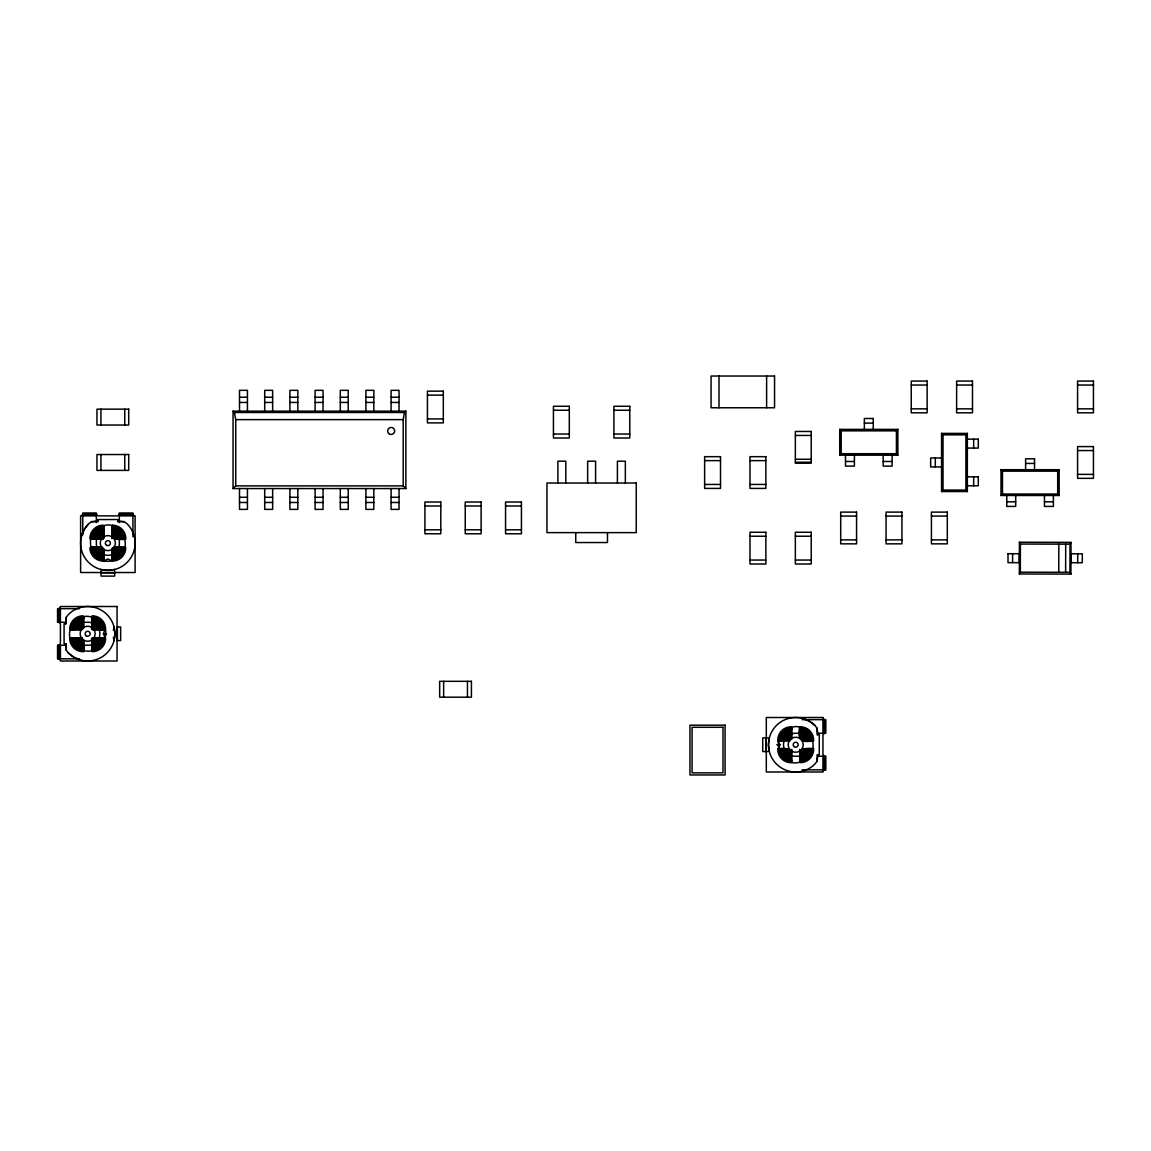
<?xml version="1.0" encoding="UTF-8"?>
<svg xmlns="http://www.w3.org/2000/svg" width="1151" height="1151" viewBox="0 0 1151 1151"><rect width="100%" height="100%" fill="white"/><g stroke="black" fill="none" stroke-linecap="round" stroke-linejoin="round"><path stroke-width="1.5" d="M1012.607 562.638L1012.621 553.717M1077.696 562.724L1077.71 553.789M1019.34 573.975L1019.426 542.236L1071.005 542.38L1070.919 574.119L1019.34 573.975L1020.333 572.191L1020.405 544.035L1019.426 542.236M1058.747 572.292L1058.834 544.135M1065.625 572.306L1065.697 544.15M1070.919 574.119L1069.941 572.32L1070.013 544.164L1071.005 542.38M72.024 627.655L71.938 629.813M72.312 629.18L72.412 627.698A10.676 10.676 0 0 1 81.606 618.504M72.901 627.77L72.959 629.813M90.67 538.179L90.641 539.186M92.224 537.013L92.123 539.186M92.684 538.553L92.785 537.085M93.145 538.567L93.231 537.157A10.186 10.186 0 0 1 101.863 528.367L103.907 528.28M96.526 538.682L96.598 537.589A6.661 6.661 0 0 1 102.324 531.863L103.907 531.791M93.648 648.517A10.186 10.186 0 0 0 102.425 639.74L102.238 637.697M102.425 639.74L102.511 637.697M102.741 639.783L102.827 638.33M103.302 639.855L103.389 637.697M122.553 547.675L122.337 549.085A9.827 9.827 0 0 1 113.791 557.53L112.395 557.616M122.697 547.689L122.61 549.113A10.186 10.186 0 0 1 113.848 557.875L111.791 557.976L113.877 558.192A10.503 10.503 0 0 0 122.927 549.156L123.2 547.703M122.754 549.128L122.855 547.07M123.488 549.228L123.589 547.07M780.061 738.64L780.162 740.798M780.162 740.165L780.263 738.669A10.863 10.863 0 0 1 789.615 729.302L791.759 729.216M780.853 740.179L780.939 738.755A10.33 10.33 0 0 1 789.687 729.835L791.14 729.748M810.103 750.682L810.189 749.287M810.606 750.754L810.707 749.315M811.858 749.344L811.757 750.898A11.496 11.496 0 0 1 801.859 760.797L799.643 760.897M769.386 737.69L768.451 744.74L769.386 751.79M113.373 630.23L113.978 626.705L114.913 633.755L113.978 640.805L113.373 637.28M405.871 488.556L403.195 485.88L403.195 419.626L404.533 412.504L405.871 411.166L405.871 488.556L233.063 488.556L233.063 411.166L405.871 411.166M103.734 561.055L107.849 558.897L111.978 561.055M81.534 536.078L84.253 529.503L88.584 523.863L91.404 521.691L97.864 521.691L97.864 519.547L117.848 519.547L117.848 521.691L124.294 521.691L127.114 523.863A27.25 27.25 0 0 1 127.114 562.393A27.25 27.25 0 0 1 88.584 562.393A27.25 27.25 0 0 1 88.584 523.863M105.072 637.697L103.432 633.755L105.072 629.813M778.292 748.682L779.932 744.74L777.774 740.625M66.24 617.31L68.398 614.49A27.25 27.25 0 0 1 106.928 614.49A27.25 27.25 0 0 1 106.928 653.02A27.25 27.25 0 0 1 68.398 653.02L66.24 650.2L66.24 643.754L64.082 643.754L64.082 623.77L66.24 623.77L66.24 617.31L65.521 623.77M817.124 761.185L814.966 764.005A27.25 27.25 0 0 1 776.436 764.005A27.25 27.25 0 0 1 776.436 725.475A27.25 27.25 0 0 1 814.966 725.475L817.124 728.295L817.124 734.755L819.282 734.755L819.282 754.739L817.124 754.739L817.124 761.185L817.843 754.739M233.063 488.556L235.739 485.88L403.195 485.88M839.741 455.177L841.194 453.71L896.413 453.71L897.866 455.177L897.866 429.381L839.741 429.381L839.741 455.177L897.866 455.177M839.741 429.381L841.194 430.834L896.413 430.834L897.866 429.381M967.344 491.535L965.89 490.067L965.89 434.848L967.344 433.395L941.561 433.395L941.561 491.535L967.344 491.535L967.344 433.395M941.561 491.535L943.014 490.067L943.014 434.848L941.561 433.395M1001.01 495.491L1002.463 494.024L1057.683 494.024L1059.15 495.491L1059.15 469.694L1001.01 469.694L1001.01 495.491L1059.15 495.491M1001.01 469.694L1002.463 471.162L1057.683 471.162L1059.15 469.694M112.496 560.436C134.955 555.314 125.229 519.015 103.216 525.806C80.743 530.928 90.483 567.242 112.496 560.436L111.791 560.336M791.054 727.432C768.595 732.554 778.321 768.854 800.333 762.063C822.807 756.941 813.081 720.627 791.054 727.432L791.759 727.533M114.899 569.443L107.849 570.364L100.799 569.443M102.914 525.935L103.907 525.921M101.748 527.489L103.907 527.59M103.273 527.59L101.777 527.69A10.863 10.863 0 0 0 92.411 537.042M103.288 528.122L101.849 528.223A10.33 10.33 0 0 0 92.943 537.114L92.857 539.186M101.892 528.64L103.302 528.41M113.82 557.731L111.791 557.703M112.453 559.285L114.007 559.185A11.496 11.496 0 0 0 123.905 549.286L124.006 547.07M81.563 618.13L83.073 618.029M81.649 618.85L83.721 618.907M81.692 619.137L83.721 619.18L81.707 619.267A10.042 10.042 0 0 0 73.045 627.784L73.175 629.813M83.404 628.072L81.98 629.813L69.736 629.093A13.265 13.265 0 0 1 83.001 615.828L83.721 628.072M92.209 648.344L93.619 648.243M91.605 648.603L93.634 648.373M92.224 648.761L93.677 648.66A10.33 10.33 0 0 0 102.568 639.769M93.691 648.833L91.605 648.919M93.763 649.394L91.605 649.495M92.253 649.696L93.792 649.596A11.28 11.28 0 0 0 103.504 639.884M92.612 650.948L91.605 650.962M791.111 728.799L789.572 728.9A11.28 11.28 0 0 0 779.86 738.611L779.759 740.798M789.6 729.115L791.759 729.015M789.672 729.676L791.759 729.748M789.73 730.122L791.759 729.892M801.657 759.228L799.643 759.228L801.672 759.358A9.913 9.913 0 0 0 810.189 750.697M801.715 759.646L799.643 759.588M801.772 760.178L799.643 760.279M800.29 760.48L801.801 760.379A11.064 11.064 0 0 0 811.34 750.855L811.426 748.682M800.65 761.933L799.643 761.948M911.261 385.038L927.13 385.038M956.625 385.038L972.494 385.038M1077.581 385.038L1093.45 385.038M427.438 395.124L443.322 395.124M239.509 397.239L247.436 397.239M264.701 397.239L272.643 397.239M289.908 397.239L297.836 397.239M315.101 397.239L323.043 397.239M340.308 397.239L348.235 397.239M365.903 397.239L373.83 397.239M391.095 397.239L399.037 397.239M239.509 402.447L247.436 402.447M264.701 402.447L272.643 402.447M289.908 402.447L297.836 402.447M315.101 402.447L323.043 402.447M340.308 402.447L348.235 402.447M365.903 402.447L373.83 402.447M391.095 402.447L399.037 402.447M911.261 408.85L927.13 408.85M956.625 408.85L972.494 408.85M1077.581 408.85L1093.45 408.85M553.444 410.231L569.313 410.231M613.915 410.231L629.784 410.231M233.063 411.166L234.401 412.504L404.533 412.504M427.438 418.935L443.322 418.935M234.401 412.504L235.739 419.626L403.195 419.626M864.343 423.108L873.264 423.108M553.444 434.042L569.313 434.042M613.915 434.042L629.784 434.042M943.014 434.848L965.89 434.848M795.355 435.438L811.225 435.438M1077.581 450.559L1093.45 450.559M795.355 459.249L811.225 459.249M704.628 460.63L720.512 460.63M749.992 460.63L765.861 460.63M845.496 461.493L854.416 461.493M883.191 461.493L892.111 461.493M795.355 462.227L811.225 462.227M1025.613 463.421L1034.533 463.421M1077.581 474.37L1093.45 474.37M704.628 484.442L720.512 484.442M749.992 484.442L765.861 484.442M943.014 490.067L965.89 490.067M239.509 497.275L247.436 497.275M264.701 497.275L272.643 497.275M289.908 497.275L297.836 497.275M315.101 497.275L323.043 497.275M340.308 497.275L348.235 497.275M365.903 497.275L373.83 497.275M391.095 497.275L399.037 497.275M1006.765 501.822L1015.686 501.822M1044.461 501.822L1053.395 501.822M239.509 502.483L247.436 502.483M264.701 502.483L272.643 502.483M289.908 502.483L297.836 502.483M315.101 502.483L323.043 502.483M340.308 502.483L348.235 502.483M365.903 502.483L373.83 502.483M391.095 502.483L399.037 502.483M424.92 505.994L440.804 505.994M465.249 505.994L481.118 505.994M505.562 505.994L521.432 505.994M82.757 514.439L96.382 514.439M119.33 514.439L132.941 514.439M82.757 515.878L96.382 515.878M119.33 515.878L132.941 515.878M840.705 516.08L856.574 516.08M886.069 516.08L901.938 516.08M931.418 516.08L947.302 516.08M97.864 520.971L91.404 521.691M117.848 520.971L124.294 521.691M103.907 526.252L101.605 526.352A12.215 12.215 0 0 0 91.087 536.87L90.972 539.186M111.791 526.252L114.107 526.352A12.215 12.215 0 0 1 124.625 536.87L124.725 539.186M103.907 526.741L101.662 526.841A11.726 11.726 0 0 0 91.576 536.927L91.476 539.186M111.791 526.741L114.035 526.841A11.726 11.726 0 0 1 124.135 536.927L124.236 539.186M103.907 526.971L101.691 527.072A11.496 11.496 0 0 0 91.792 536.956L91.692 539.186M103.907 527.187L101.72 527.287A11.28 11.28 0 0 0 92.008 536.985L91.907 539.186M111.791 527.187L113.978 527.287A11.28 11.28 0 0 1 123.689 536.985L123.79 539.186M111.791 527.59L113.963 527.489A11.064 11.064 0 0 1 123.488 537.013L123.589 539.186M103.907 527.777L101.792 527.877A10.676 10.676 0 0 0 92.598 537.071L92.684 539.186M111.791 527.777L113.906 527.877A10.676 10.676 0 0 1 123.099 537.071L123.2 538.553M111.791 527.949L113.877 528.05A10.503 10.503 0 0 1 122.927 537.085L123.013 539.186M111.791 528.122L113.848 528.367M112.395 528.626L113.82 528.51A10.042 10.042 0 0 1 122.466 537.157L122.553 539.186M103.907 529.129L101.979 529.215A9.323 9.323 0 0 0 93.936 537.244L93.85 539.186M111.791 529.129L113.733 529.215A9.323 9.323 0 0 1 121.761 537.244L121.848 539.186M103.907 529.676L102.051 529.762A8.776 8.776 0 0 0 94.497 537.316L94.411 539.186M111.791 529.676L113.661 529.762A8.776 8.776 0 0 1 121.215 537.316L121.301 539.186M424.92 529.805L440.804 529.805M465.249 529.805L481.118 529.805M505.562 529.805L521.432 529.805M103.907 530.309L102.122 530.395A8.143 8.143 0 0 0 95.116 537.402L95.044 539.186M111.791 530.309L113.575 530.395A8.143 8.143 0 0 1 120.582 537.402L120.668 539.186M103.907 531.014L102.223 531.1A7.438 7.438 0 0 0 95.821 537.488L95.749 539.186M111.791 531.014L113.489 531.1A7.438 7.438 0 0 1 119.877 537.488L119.963 539.186M111.791 531.791L113.388 531.863A6.661 6.661 0 0 1 119.114 537.589L119.186 538.682M103.907 532.625L102.439 532.697A5.813 5.813 0 0 0 97.418 537.704L97.36 539.186M111.791 532.625L113.273 532.697A5.813 5.813 0 0 1 118.28 537.704L118.352 539.186M103.907 533.517L102.554 533.575A4.921 4.921 0 0 0 98.31 537.819L98.252 539.186M111.791 533.517L113.158 533.575A4.921 4.921 0 0 1 117.402 537.819L117.46 539.186M103.907 534.452L102.669 534.51A3.985 3.985 0 0 0 99.231 537.949L99.173 539.186M111.791 534.452L113.028 534.51A3.985 3.985 0 0 1 116.467 537.949L116.524 539.186M103.907 535.416L102.799 535.474A3.021 3.021 0 0 0 100.195 538.064L100.151 539.186M111.791 535.416L112.913 535.474A3.021 3.021 0 0 1 115.503 538.064L115.56 539.186M749.992 536.237L765.861 536.237M795.355 536.237L811.225 536.237M103.907 536.424L102.928 536.467A2.014 2.014 0 0 0 101.187 538.193L101.144 539.186M111.791 536.424L112.769 536.467A2.014 2.014 0 0 1 114.51 538.193L114.553 539.186M103.907 537.431L102.583 537.675L102.166 539.186M111.791 537.431C115.992 539.416 119.718 539.934 125.776 539.186L125.776 538.467A13.265 13.265 0 0 0 112.51 525.201L111.791 538.495M103.23 539.186L89.922 538.467A13.265 13.265 0 0 1 103.187 525.201L103.907 538.495M840.705 539.877L856.574 539.877M886.069 539.877L901.938 539.877M931.418 539.877L947.302 539.877M102.166 547.07L89.922 547.79A13.265 13.265 0 0 0 103.187 561.055L103.907 548.811L102.166 547.387M103.907 549.833L102.928 549.79A2.014 2.014 0 0 1 101.187 548.049L101.144 547.07M111.791 549.833L112.769 549.79A2.014 2.014 0 0 0 114.51 548.049L114.553 547.07M103.907 550.825L102.799 550.782A3.021 3.021 0 0 1 100.195 548.178L100.151 547.07M111.791 550.825L112.913 550.782A3.021 3.021 0 0 0 115.503 548.178L115.56 547.07M103.907 551.789L102.669 551.746A3.985 3.985 0 0 1 99.231 548.308L99.173 547.07M111.791 551.789L113.028 551.746A3.985 3.985 0 0 0 116.467 548.308L116.524 547.07M103.907 552.725L102.554 552.667A4.921 4.921 0 0 1 98.31 548.423L98.252 547.07M111.791 552.725L113.158 552.667A4.921 4.921 0 0 0 117.402 548.423L117.46 547.07M103.907 553.617L102.439 553.559A5.813 5.813 0 0 1 97.418 548.538L97.36 547.07M111.791 553.617L113.273 553.559A5.813 5.813 0 0 0 118.28 548.538L118.352 547.07M103.907 554.451L102.324 554.379A6.661 6.661 0 0 1 96.598 548.653L96.526 547.07M111.791 554.451L113.388 554.379A6.661 6.661 0 0 0 119.114 548.653L119.186 547.07M103.907 555.228L102.223 555.156A7.438 7.438 0 0 1 95.821 548.754L95.749 547.07M111.791 555.228L113.489 555.156A7.438 7.438 0 0 0 119.877 548.754L119.963 547.07M103.907 555.933L102.122 555.861A8.143 8.143 0 0 1 95.116 548.84L95.044 547.07M111.791 555.933L113.575 555.861A8.143 8.143 0 0 0 120.582 548.84L120.668 547.07M103.907 556.566L102.051 556.48A8.776 8.776 0 0 1 94.497 548.926L94.411 547.07M111.791 556.566L113.661 556.48A8.776 8.776 0 0 0 121.215 548.926L121.301 547.07M103.907 557.127L101.979 557.026A9.323 9.323 0 0 1 93.936 548.998L93.85 547.07M111.791 557.127L113.733 557.026A9.323 9.323 0 0 0 121.761 548.998L121.848 547.07M103.907 557.616L101.878 557.731A10.042 10.042 0 0 1 93.231 549.099L93.145 547.07M103.907 558.465L101.792 558.379A10.676 10.676 0 0 1 92.598 549.171L92.684 547.07M111.791 558.465L113.906 558.379A10.676 10.676 0 0 0 123.099 549.171M103.907 558.652L101.777 558.566M111.791 558.652L113.935 558.566A10.863 10.863 0 0 0 123.286 549.2L123.387 547.07M103.907 558.854L101.748 558.753A11.064 11.064 0 0 1 92.224 549.228L92.123 547.07M111.791 559.069L113.978 558.969A11.28 11.28 0 0 0 123.689 549.257L123.79 547.07M103.907 559.285L101.662 559.4A11.726 11.726 0 0 1 91.576 549.315L91.476 547.07M111.791 559.501L114.035 559.4A11.726 11.726 0 0 0 124.135 549.315L124.236 547.07M103.907 560.005L101.605 559.89A12.215 12.215 0 0 1 91.087 549.372L90.972 547.07M111.791 560.005L114.107 559.89A12.215 12.215 0 0 0 124.625 549.372L124.725 547.07M749.992 560.048L765.861 560.048M795.355 560.048L811.225 560.048M103.907 560.336L102.914 560.307M101.043 572.881L114.668 572.881M79.52 608.663L57.55 608.663L57.55 622.288L65.348 622.288M91.605 616.548L92.612 616.576M83.721 616.878L81.404 616.994A12.215 12.215 0 0 0 70.887 627.496L70.787 629.813M91.605 616.878L93.922 616.994A12.215 12.215 0 0 1 104.439 627.496L104.54 629.813M83.721 617.368L81.476 617.483A11.726 11.726 0 0 0 71.376 627.568L71.276 629.813M91.605 617.368L93.85 617.483A11.726 11.726 0 0 1 103.95 627.568L104.05 629.813M83.721 617.598L81.505 617.699A11.496 11.496 0 0 0 71.607 627.597M91.605 617.598L93.821 617.699A11.496 11.496 0 0 1 103.719 627.597L103.82 629.813M83.721 618.029L81.534 617.914A11.28 11.28 0 0 0 71.822 627.626L71.722 629.813M91.605 618.029L93.792 617.914A11.28 11.28 0 0 1 103.504 627.626L103.604 629.813M83.721 618.216L81.577 618.317A10.863 10.863 0 0 0 72.225 627.683L72.312 629.813M91.605 618.216L93.749 618.317M91.605 618.418L93.72 618.504A10.676 10.676 0 0 1 102.914 627.698L102.827 629.813M83.721 618.591L81.635 618.691A10.503 10.503 0 0 0 72.585 627.727L72.499 629.813M91.605 618.749L93.677 618.85M92.224 619.051L93.619 619.267A10.042 10.042 0 0 1 102.281 627.784L102.367 629.813M83.721 619.756L81.779 619.842A9.323 9.323 0 0 0 73.75 627.885L73.664 629.813M91.605 619.756L93.548 619.842A9.323 9.323 0 0 1 101.576 627.885L101.662 629.813M83.721 620.317L81.85 620.403A8.776 8.776 0 0 0 74.297 627.957L74.211 629.813M91.605 620.317L93.476 620.403A8.776 8.776 0 0 1 101.029 627.957L101.115 629.813M83.721 620.95L81.937 621.022A8.143 8.143 0 0 0 74.93 628.029L74.844 629.813M91.605 620.95L93.389 621.022A8.143 8.143 0 0 1 100.396 628.029L100.482 629.813M83.721 621.655L82.038 621.727A7.438 7.438 0 0 0 75.635 628.129L75.563 629.813M91.605 621.655L93.289 621.727A7.438 7.438 0 0 1 99.691 628.129L99.763 629.813M83.059 622.288L88.382 622.288A11.467 11.467 0 0 1 91.346 622.677M83.721 622.432L82.138 622.504A6.661 6.661 0 0 0 76.398 628.23L76.326 629.813M91.605 622.432L93.188 622.504A6.661 6.661 0 0 1 98.928 628.23L99 629.813M83.721 623.266L82.239 623.324A5.813 5.813 0 0 0 77.232 628.331L77.175 629.813M91.605 623.266L93.087 623.324A5.813 5.813 0 0 1 98.094 628.331L98.152 629.813M83.721 624.144L82.354 624.216A4.921 4.921 0 0 0 78.124 628.46L78.052 629.813M91.605 624.144L92.972 624.216A4.921 4.921 0 0 1 97.202 628.46L97.274 629.813M83.721 625.079L82.484 625.137A3.985 3.985 0 0 0 79.045 628.575L78.987 629.813M91.605 625.079L92.843 625.137A3.985 3.985 0 0 1 96.281 628.575L96.339 629.813M83.721 626.058L82.613 626.101A3.021 3.021 0 0 0 80.009 628.705L79.966 629.813M91.605 626.058L92.713 626.101A3.021 3.021 0 0 1 95.317 628.705L95.36 629.813M83.721 627.05L82.743 627.094A2.014 2.014 0 0 0 81.002 628.834L80.958 629.813M91.605 627.05L92.584 627.094A2.014 2.014 0 0 1 94.324 628.834L94.368 629.813M117.172 626.95L120.639 626.95L120.639 640.575L117.172 640.575M91.605 628.072L93.03 628.388L93.346 629.813M92.296 629.813L105.59 629.093A13.265 13.265 0 0 0 92.325 615.828L91.605 629.137M103.432 633.755L106.539 633.755M92.296 637.697L105.59 638.417A13.265 13.265 0 0 1 92.325 651.682L91.605 638.388M91.605 639.438L93.03 639.122L93.346 637.697M83.721 640.46L82.743 640.416A2.014 2.014 0 0 1 81.002 638.676L80.958 637.697M91.605 640.46L92.584 640.416A2.014 2.014 0 0 0 94.324 638.676L94.368 637.697M83.721 641.452L82.613 641.409A3.021 3.021 0 0 1 80.009 638.805L79.966 637.697M91.605 641.452L92.713 641.409A3.021 3.021 0 0 0 95.317 638.805L95.36 637.697M83.721 642.431L82.484 642.373A3.985 3.985 0 0 1 79.045 638.934L78.987 637.697M91.605 642.431L92.843 642.373A3.985 3.985 0 0 0 96.281 638.934L96.339 637.697M83.721 643.366L82.354 643.308A4.921 4.921 0 0 1 78.124 639.064L78.052 637.697M91.605 643.366L92.972 643.308A4.921 4.921 0 0 0 97.202 639.064L97.274 637.697M83.721 644.258L82.239 644.186A5.813 5.813 0 0 1 77.232 639.179L77.175 637.697M91.605 644.258L93.087 644.186A5.813 5.813 0 0 0 98.094 639.179L98.152 637.697M83.721 645.092L82.138 645.02A6.661 6.661 0 0 1 76.398 639.28L76.326 637.697M91.605 645.092L93.188 645.02A6.661 6.661 0 0 0 98.928 639.28L99 637.697M65.348 645.222L57.55 645.222L57.55 658.847L79.52 658.847M83.059 645.222L88.382 645.222A11.467 11.467 0 0 0 91.346 644.833M83.721 645.869L82.038 645.783A7.438 7.438 0 0 1 75.635 639.38L75.563 637.697M91.605 645.869L93.289 645.783A7.438 7.438 0 0 0 99.691 639.38L99.763 637.697M83.721 646.574L81.937 646.488A8.143 8.143 0 0 1 74.93 639.481L74.844 637.697M91.605 646.574L93.389 646.488A8.143 8.143 0 0 0 100.396 639.481L100.482 637.697M83.721 647.207L81.85 647.121A8.776 8.776 0 0 1 74.297 639.568L74.211 637.697M91.605 647.207L93.476 647.121A8.776 8.776 0 0 0 101.029 639.568L101.115 637.697M83.721 647.754L81.779 647.668A9.323 9.323 0 0 1 73.75 639.639L73.664 637.697M91.605 647.754L93.548 647.668A9.323 9.323 0 0 0 101.576 639.639L101.662 637.697M81.692 648.373L83.721 648.243M83.721 648.761L81.635 648.833A10.503 10.503 0 0 1 72.585 639.783L72.499 637.697M83.721 649.106L81.606 649.006A10.676 10.676 0 0 1 72.412 639.812L72.312 638.33M91.605 649.293L93.749 649.193A10.863 10.863 0 0 0 103.101 639.841L103.202 637.697M83.721 649.495L81.563 649.394A11.064 11.064 0 0 1 72.024 639.855L71.938 637.697M83.721 649.696L81.505 649.811A11.496 11.496 0 0 1 71.607 639.913L71.506 637.697M91.605 649.696L93.821 649.811A11.496 11.496 0 0 0 103.719 639.913L103.82 637.697M83.721 650.142L81.476 650.042A11.726 11.726 0 0 1 71.376 639.942L71.276 637.697M91.605 650.142L93.85 650.042A11.726 11.726 0 0 0 103.95 639.942L104.05 637.697M66.24 650.2L65.521 643.754M83.721 650.632L81.404 650.531A12.215 12.215 0 0 1 70.887 640.014L70.787 637.697M91.605 650.632L93.922 650.531A12.215 12.215 0 0 0 104.439 640.014L104.54 637.697M802.074 719.648L825.814 719.648L825.814 733.273L818.016 733.273M799.643 727.533L800.65 727.561M791.759 727.864L789.442 727.979A12.215 12.215 0 0 0 778.925 738.496L778.824 740.798M799.643 727.864L801.959 727.979A12.215 12.215 0 0 1 812.462 738.496L812.577 740.798M817.124 728.295L817.843 734.755M791.759 728.367L789.514 728.468A11.726 11.726 0 0 0 779.414 738.554L779.313 740.798M799.643 728.367L801.887 728.468A11.726 11.726 0 0 1 811.973 738.554L811.858 740.798M791.759 728.799L789.543 728.684A11.496 11.496 0 0 0 779.644 738.582L779.544 740.798M799.643 728.799L801.859 728.684A11.496 11.496 0 0 1 811.757 738.582M799.643 729.015L801.801 729.115A11.064 11.064 0 0 1 811.34 738.64L811.426 740.798M799.643 729.403L801.758 729.489A10.676 10.676 0 0 1 810.951 738.683L811.052 740.798M799.643 729.576L801.729 729.676A10.503 10.503 0 0 1 810.779 738.712L810.707 740.798M799.643 729.892L801.672 730.122A10.042 10.042 0 0 1 810.318 738.769L810.549 740.798M791.14 730.036L789.744 730.252A9.827 9.827 0 0 0 781.299 738.798L781.126 740.798M800.262 730.036L801.643 730.338A9.827 9.827 0 0 1 810.103 738.798M791.759 730.741L789.816 730.842A9.323 9.323 0 0 0 781.788 738.87L781.702 740.798M799.643 730.741L801.571 730.842A9.323 9.323 0 0 1 809.613 738.87L809.7 740.798M791.759 731.302L789.888 731.389A8.776 8.776 0 0 0 782.335 738.942L782.248 740.798M799.643 731.302L801.499 731.389A8.776 8.776 0 0 1 809.067 738.942L809.139 740.798M791.759 731.935L789.974 732.007A8.143 8.143 0 0 0 782.968 739.028L782.881 740.798M799.643 731.935L801.427 732.007A8.143 8.143 0 0 1 808.434 739.028L808.506 740.798M791.759 732.64L790.075 732.712A7.438 7.438 0 0 0 783.673 739.115L783.601 740.798M799.643 732.64L801.326 732.712A7.438 7.438 0 0 1 807.729 739.115L807.801 740.798M800.29 733.273L794.981 733.273A11.467 11.467 0 0 0 792.017 733.662M791.759 733.417L790.176 733.489A6.661 6.661 0 0 0 784.435 739.215L784.363 740.798M799.643 733.417L801.225 733.489A6.661 6.661 0 0 1 806.966 739.215L807.024 740.798M791.759 734.252L790.277 734.309A5.813 5.813 0 0 0 785.27 739.33L785.212 740.798M799.643 734.252L801.125 734.309A5.813 5.813 0 0 1 806.132 739.33L806.189 740.798M791.759 735.144L790.392 735.201A4.921 4.921 0 0 0 786.147 739.446L786.09 740.798M799.643 735.144L801.01 735.201A4.921 4.921 0 0 1 805.24 739.446L805.312 740.798M791.759 736.079L790.521 736.122A3.985 3.985 0 0 0 787.083 739.561L787.025 740.798M799.643 736.079L800.88 736.122A3.985 3.985 0 0 1 804.319 739.561L804.376 740.798M791.759 737.043L790.651 737.086A3.021 3.021 0 0 0 788.047 739.69L788.003 740.798M799.643 737.043L800.751 737.086A3.021 3.021 0 0 1 803.355 739.69L803.398 740.798M767.933 737.935L762.725 737.935L762.725 751.56L767.933 751.56M791.759 738.036L790.78 738.079A2.014 2.014 0 0 0 789.039 739.82L788.996 740.798M799.643 738.036L800.621 738.079A2.014 2.014 0 0 1 802.362 739.82L802.405 740.798M776.824 744.74L779.932 744.74M791.759 750.438C787.788 748.236 783.601 748.164 777.774 748.682L777.774 749.402A13.265 13.265 0 0 0 791.039 762.667L791.759 749.373M799.643 750.438C803.83 748.452 807.57 747.934 813.628 748.682L813.628 749.402A13.265 13.265 0 0 1 800.362 762.667L799.643 749.373M791.759 751.445L790.78 751.402A2.014 2.014 0 0 1 789.039 749.675L788.996 748.682M799.643 751.445L800.621 751.402A2.014 2.014 0 0 0 802.362 749.675L802.405 748.682M791.759 752.452L790.651 752.394A3.021 3.021 0 0 1 788.047 749.805L788.003 748.682M799.643 752.452L800.751 752.394A3.021 3.021 0 0 0 803.355 749.805L803.398 748.682M791.759 753.416L790.521 753.358A3.985 3.985 0 0 1 787.083 749.92L787.025 748.682M799.643 753.416L800.88 753.358A3.985 3.985 0 0 0 804.319 749.92L804.376 748.682M791.759 754.351L790.392 754.293A4.921 4.921 0 0 1 786.147 750.049L786.09 748.682M799.643 754.351L801.01 754.293A4.921 4.921 0 0 0 805.24 750.049L805.312 748.682M791.759 755.243L790.277 755.171A5.813 5.813 0 0 1 785.27 750.164L785.212 748.682M799.643 755.243L801.125 755.171A5.813 5.813 0 0 0 806.132 750.164L806.189 748.682M791.759 756.078L790.176 756.006A6.661 6.661 0 0 1 784.435 750.279L784.363 748.682M799.643 756.078L801.225 756.006A6.661 6.661 0 0 0 806.966 750.279L807.024 748.682M800.29 756.221L794.981 756.221A11.467 11.467 0 0 1 792.017 755.819M818.016 756.221L825.814 756.221L825.814 769.832L802.074 769.832M791.759 756.854L790.075 756.768A7.438 7.438 0 0 1 783.673 750.38L783.601 748.682M799.643 756.854L801.326 756.768A7.438 7.438 0 0 0 807.729 750.38L807.801 748.682M791.759 757.559L789.974 757.473A8.143 8.143 0 0 1 782.968 750.466L782.881 748.682M799.643 757.559L801.427 757.473A8.143 8.143 0 0 0 808.434 750.466L808.506 748.682M791.759 758.192L789.888 758.106A8.776 8.776 0 0 1 782.335 750.553L782.248 748.682M799.643 758.192L801.499 758.106A8.776 8.776 0 0 0 809.067 750.553L809.139 748.682M791.759 758.739L789.816 758.653A9.323 9.323 0 0 1 781.788 750.625L781.702 748.682M799.643 758.739L801.571 758.653A9.323 9.323 0 0 0 809.613 750.625L809.7 748.682M791.14 759.459L789.744 759.228A9.913 9.913 0 0 1 781.212 750.697M780.853 749.301L780.939 750.74A10.33 10.33 0 0 0 789.687 759.646L791.759 759.588M799.643 759.919L801.729 759.818A10.503 10.503 0 0 0 810.779 750.769L810.865 748.682M791.759 760.092L789.644 759.991A10.676 10.676 0 0 1 780.45 750.797L780.349 748.682M791.759 760.279L789.615 760.178M791.759 760.48L789.572 760.581A11.28 11.28 0 0 1 779.86 750.884M799.643 760.682L801.83 760.581A11.28 11.28 0 0 0 811.541 750.884L811.642 748.682M791.759 760.897L789.543 760.797A11.496 11.496 0 0 1 779.644 750.898L779.544 748.682M791.759 761.128L789.514 761.027A11.726 11.726 0 0 1 779.414 750.941L779.313 748.682M799.643 761.128L801.887 761.027A11.726 11.726 0 0 0 811.973 750.941L812.088 748.682M791.759 761.617L789.442 761.516A12.215 12.215 0 0 1 778.925 750.999L778.824 748.682M799.643 761.617L801.959 761.516A12.215 12.215 0 0 0 812.462 750.999L812.577 748.682M1020.405 544.035L1070.013 544.164M1020.333 572.191L1069.941 572.32M112.438 527.59L113.935 527.69M101.907 557.53L103.302 557.616M101.863 557.875L103.907 557.976L101.82 558.192M103.245 559.285L101.691 559.185A11.496 11.496 0 0 1 91.792 549.286L91.692 547.07M92.253 618.029L93.763 618.13A11.064 11.064 0 0 1 103.302 627.655M92.224 618.907L93.648 619.008M83.117 648.243L81.721 648.157A9.827 9.827 0 0 1 73.261 639.697L73.088 637.697M81.649 648.66L83.102 648.761M83.073 649.696L81.534 649.596A11.28 11.28 0 0 1 71.822 639.884L71.722 637.697M800.29 728.799L801.83 728.9A11.28 11.28 0 0 1 811.541 738.611L811.642 740.798M800.262 729.748L801.715 729.835M791.14 759.588L789.715 759.502A10.186 10.186 0 0 1 780.939 750.74M791.111 760.48L789.6 760.379A11.064 11.064 0 0 1 780.061 750.855L779.961 748.682M802.751 718.425L809.326 721.145L814.966 725.475M80.613 660.07L74.038 657.35L68.398 653.02M811.138 738.669L811.239 740.798M810.318 738.769L810.189 740.798M781.083 750.711L781.126 748.682M780.623 750.769L780.536 748.682M780.162 749.33L780.263 750.826M125.042 538.179L125.056 539.186M122.754 537.114L122.697 539.186M122.337 538.582L122.251 537.186A9.913 9.913 0 0 0 113.805 528.64M103.101 627.683L103.202 629.813M102.827 629.18L102.741 627.727A10.503 10.503 0 0 0 93.691 618.691M102.281 627.784L102.151 629.813M102.151 629.209L102.065 627.813A9.913 9.913 0 0 0 93.619 619.267M92.411 549.2L92.325 547.07M72.225 639.841L72.125 637.697M1057.683 471.162L1057.683 494.024M1002.463 471.162L1002.463 494.024M973.674 439.15L973.674 448.07M973.674 476.845L973.674 485.78M935.288 457.997L935.288 466.932M896.413 430.834L896.413 453.71M841.194 430.834L841.194 453.71M824.375 719.648L824.375 733.273M824.375 756.221L824.375 769.832M822.951 719.648L822.951 733.273M822.951 756.221L822.951 769.832M811.052 748.682L810.951 750.797A10.676 10.676 0 0 1 801.758 759.991M810.189 748.682L810.318 750.711A10.186 10.186 0 0 1 801.686 759.502M780.853 740.798L780.795 738.741A10.186 10.186 0 0 1 789.715 729.993M780.349 740.798L780.45 738.683A10.676 10.676 0 0 1 789.644 729.489M766.624 376.032L766.624 407.771M765.947 737.935L765.947 751.56M719.001 376.032L719.001 407.771M625.353 483.017L625.353 461.191L617.411 461.191L617.411 483.017M607.483 532.625L607.483 542.538L575.745 542.538L575.745 532.625M595.585 483.017L595.585 461.191L587.643 461.191L587.643 483.017M565.817 483.017L565.817 461.191L557.89 461.191L557.89 483.017M467.45 681.32L467.45 697.189M443.639 681.32L443.639 697.189M399.037 411.166L399.037 390.333L391.095 390.333L391.095 411.166M399.037 488.556L399.037 509.389L391.095 509.389L391.095 488.556M373.83 411.166L373.83 390.333L365.903 390.333L365.903 411.166M373.83 488.556L373.83 509.389L365.903 509.389L365.903 488.556M348.235 411.166L348.235 390.333L340.308 390.333L340.308 411.166M348.235 488.556L348.235 509.389L340.308 509.389L340.308 488.556M323.043 411.166L323.043 390.333L315.101 390.333L315.101 411.166M323.043 488.556L323.043 509.389L315.101 509.389L315.101 488.556M297.836 411.166L297.836 390.333L289.908 390.333L289.908 411.166M297.836 488.556L297.836 509.389L289.908 509.389L289.908 488.556M272.643 411.166L272.643 390.333L264.701 390.333L264.701 411.166M272.643 488.556L272.643 509.389L264.701 509.389L264.701 488.556M247.436 411.166L247.436 390.333L239.509 390.333L239.509 411.166M247.436 488.556L247.436 509.389L239.509 509.389L239.509 488.556M235.739 419.626L235.739 485.88M132.941 536.754L132.941 513.015L119.33 513.015L119.33 522.583M124.74 409.166L124.74 425.036M124.74 454.53L124.74 470.399M124.006 539.186L123.905 536.956A11.496 11.496 0 0 0 114.007 527.072M119.33 538.524L119.33 543.847A11.467 11.467 0 0 1 118.927 546.811M117.416 626.95L117.416 640.575M114.668 570.896L114.668 576.104L101.043 576.104L101.043 570.896M103.014 637.697L102.914 639.812A10.676 10.676 0 0 1 93.72 649.006M100.928 409.166L100.928 425.036M100.928 454.53L100.928 470.399M96.382 522.583L96.382 513.015L82.757 513.015L82.757 534.985M96.382 538.524L96.382 543.847A11.467 11.467 0 0 0 96.77 546.811M93.36 539.186L93.447 537.186A9.827 9.827 0 0 1 101.907 528.726M93.36 547.07L93.36 549.085A9.913 9.913 0 0 0 101.892 557.616M92.857 547.07L92.943 549.128A10.33 10.33 0 0 0 101.849 558.034M91.907 547.07L92.008 549.257A11.28 11.28 0 0 0 101.72 558.969M72.815 637.697L72.901 639.74A10.186 10.186 0 0 0 81.678 648.517M60.413 608.663L60.413 622.288M60.413 645.222L60.413 658.847M58.989 608.663L58.989 622.288M58.989 645.222L58.989 658.847M102.065 639.697A9.827 9.827 0 0 1 93.605 648.157M73.261 627.813A9.827 9.827 0 0 1 81.721 619.353M99.461 630.791A11.467 11.467 0 0 1 99.461 636.733M110.827 554.926A11.467 11.467 0 0 1 104.885 554.926M783.903 747.718A11.467 11.467 0 0 1 783.903 741.776M1008.003 553.703L1008.003 562.638L1019.34 562.652L1019.354 553.717L1008.003 553.703M1070.977 553.789L1070.962 562.71L1082.314 562.724L1082.328 553.804L1070.977 553.789M113.532 547.387L111.791 548.811L112.51 561.055A13.265 13.265 0 0 0 125.776 547.79L113.532 547.387M790.046 739.949L790.018 740.798L777.774 740.079A13.265 13.265 0 0 1 791.039 726.813L791.759 739.057L790.075 739.82M70.355 629.122C63.55 651.135 99.864 660.861 104.971 638.402C111.776 616.375 75.462 606.649 70.355 629.122M774.551 376.032L711.059 376.032L711.059 407.771L774.551 407.771L774.551 376.032M927.13 381.067L911.261 381.067L911.261 412.821L927.13 412.821L927.13 381.067M972.494 381.067L956.625 381.067L956.625 412.821L972.494 412.821L972.494 381.067M1093.45 381.067L1077.581 381.067L1077.581 412.821L1093.45 412.821L1093.45 381.067M443.322 391.153L427.438 391.153L427.438 422.892L443.322 422.892L443.322 391.153M569.313 406.274L553.444 406.274L553.444 438.013L569.313 438.013L569.313 406.274M629.784 406.274L613.915 406.274L613.915 438.013L629.784 438.013L629.784 406.274M128.711 409.166L96.957 409.166L96.957 425.036L128.711 425.036L128.711 409.166M873.264 418.489L864.343 418.489L864.343 429.841L873.264 429.841L873.264 418.489M811.225 431.467L795.355 431.467L795.355 463.22L811.225 463.22L811.225 431.467M978.292 439.15L966.941 439.15L966.941 448.07L978.292 448.07L978.292 439.15M1093.45 446.588L1077.581 446.588L1077.581 478.341L1093.45 478.341L1093.45 446.588M128.711 454.53L96.957 454.53L96.957 470.399L128.711 470.399L128.711 454.53M854.416 454.76L845.496 454.76L845.496 466.112L854.416 466.112L854.416 454.76M892.111 454.76L883.191 454.76L883.191 466.112L892.111 466.112L892.111 454.76M720.512 456.674L704.628 456.674L704.628 488.412L720.512 488.412L720.512 456.674M765.861 456.674L749.992 456.674L749.992 488.412L765.861 488.412L765.861 456.674M942.022 457.997L930.67 457.997L930.67 466.932L942.022 466.932L942.022 457.997M1034.533 458.803L1025.613 458.803L1025.613 470.155L1034.533 470.155L1034.533 458.803M978.292 476.845L966.941 476.845L966.941 485.78L978.292 485.78L978.292 476.845M636.258 483.017L546.97 483.017L546.97 532.625L636.258 532.625L636.258 483.017M1015.686 495.074L1006.765 495.074L1006.765 506.426L1015.686 506.426L1015.686 495.074M1053.395 495.074L1044.461 495.074L1044.461 506.426L1053.395 506.426L1053.395 495.074M440.804 502.023L424.92 502.023L424.92 533.776L440.804 533.776L440.804 502.023M481.118 502.023L465.249 502.023L465.249 533.776L481.118 533.776L481.118 502.023M521.432 502.023L505.562 502.023L505.562 533.776L521.432 533.776L521.432 502.023M856.574 512.109L840.705 512.109L840.705 543.847L856.574 543.847L856.574 512.109M901.938 512.109L886.069 512.109L886.069 543.847L901.938 543.847L901.938 512.109M947.302 512.109L931.418 512.109L931.418 543.847L947.302 543.847L947.302 512.109M96.382 513.72L82.757 513.72A2.302 2.302 0 0 1 80.613 515.878L80.613 572.522L135.099 572.522L135.099 515.878A2.302 2.302 0 0 1 132.941 513.72L119.33 513.72A2.302 2.302 0 0 1 117.172 515.878L98.526 515.878A2.302 2.302 0 0 1 96.382 513.72M765.861 532.266L749.992 532.266L749.992 564.004L765.861 564.004L765.861 532.266M811.225 532.266L795.355 532.266L795.355 564.004L811.225 564.004L811.225 532.266M117.057 606.505L60.413 606.505A2.302 2.302 0 0 1 58.269 608.663L58.269 622.288A2.302 2.302 0 0 1 60.413 624.432L60.413 643.078A2.302 2.302 0 0 1 58.269 645.222L58.269 658.847A2.302 2.302 0 0 1 60.413 661.005L117.057 661.005L117.057 606.505M81.98 637.697L69.736 638.417A13.265 13.265 0 0 0 83.001 651.682L83.721 651.682C84.095 645.912 84.311 641.625 81.98 637.697M471.421 681.32L439.668 681.32L439.668 697.189L471.421 697.189L471.421 681.32M822.951 717.505L766.307 717.505L766.307 771.99L822.951 771.99A2.302 2.302 0 0 1 825.094 769.832L825.094 756.221A2.302 2.302 0 0 1 822.951 754.063L822.951 735.417A2.302 2.302 0 0 1 825.094 733.273L825.094 719.648A2.302 2.302 0 0 1 822.951 717.505M725.087 725.188L689.967 725.188L689.967 774.968L725.087 774.968L725.087 725.188M800.362 726.813L799.643 726.813C797.269 739.69 800.751 743.186 813.628 740.798L813.628 740.079A13.265 13.265 0 0 0 800.362 726.813M722.986 727.288L692.082 727.288L692.082 772.868L722.986 772.868L722.986 727.288M102.583 548.581L102.482 548.495A7.525 7.525 0 0 1 105.906 535.848A7.525 7.525 0 0 1 115.129 545.07A7.525 7.525 0 0 1 102.525 548.452M83.894 640.273A7.525 7.525 0 0 0 95.188 633.755A7.525 7.525 0 0 0 83.894 627.237A7.525 7.525 0 0 0 83.894 640.273M86.411 635.928A2.503 2.503 0 0 0 90.166 633.755A2.503 2.503 0 0 0 86.411 631.582A2.503 2.503 0 0 0 86.411 635.928M106.597 545.301A2.503 2.503 0 0 0 110.367 543.128A2.503 2.503 0 0 0 106.597 540.956A2.503 2.503 0 0 0 106.597 545.301M791.931 751.258A7.525 7.525 0 0 0 803.225 744.74A7.525 7.525 0 0 0 791.931 738.223A7.525 7.525 0 0 0 791.931 751.258M793.931 746.524A2.503 2.503 0 0 0 798.118 745.388A2.503 2.503 0 0 0 795.053 742.323A2.503 2.503 0 0 0 793.931 746.524M389.412 433.999A3.511 3.511 0 0 0 394.678 430.949A3.511 3.511 0 0 0 389.412 427.913A3.511 3.511 0 0 0 389.412 433.999"/></g></svg>
